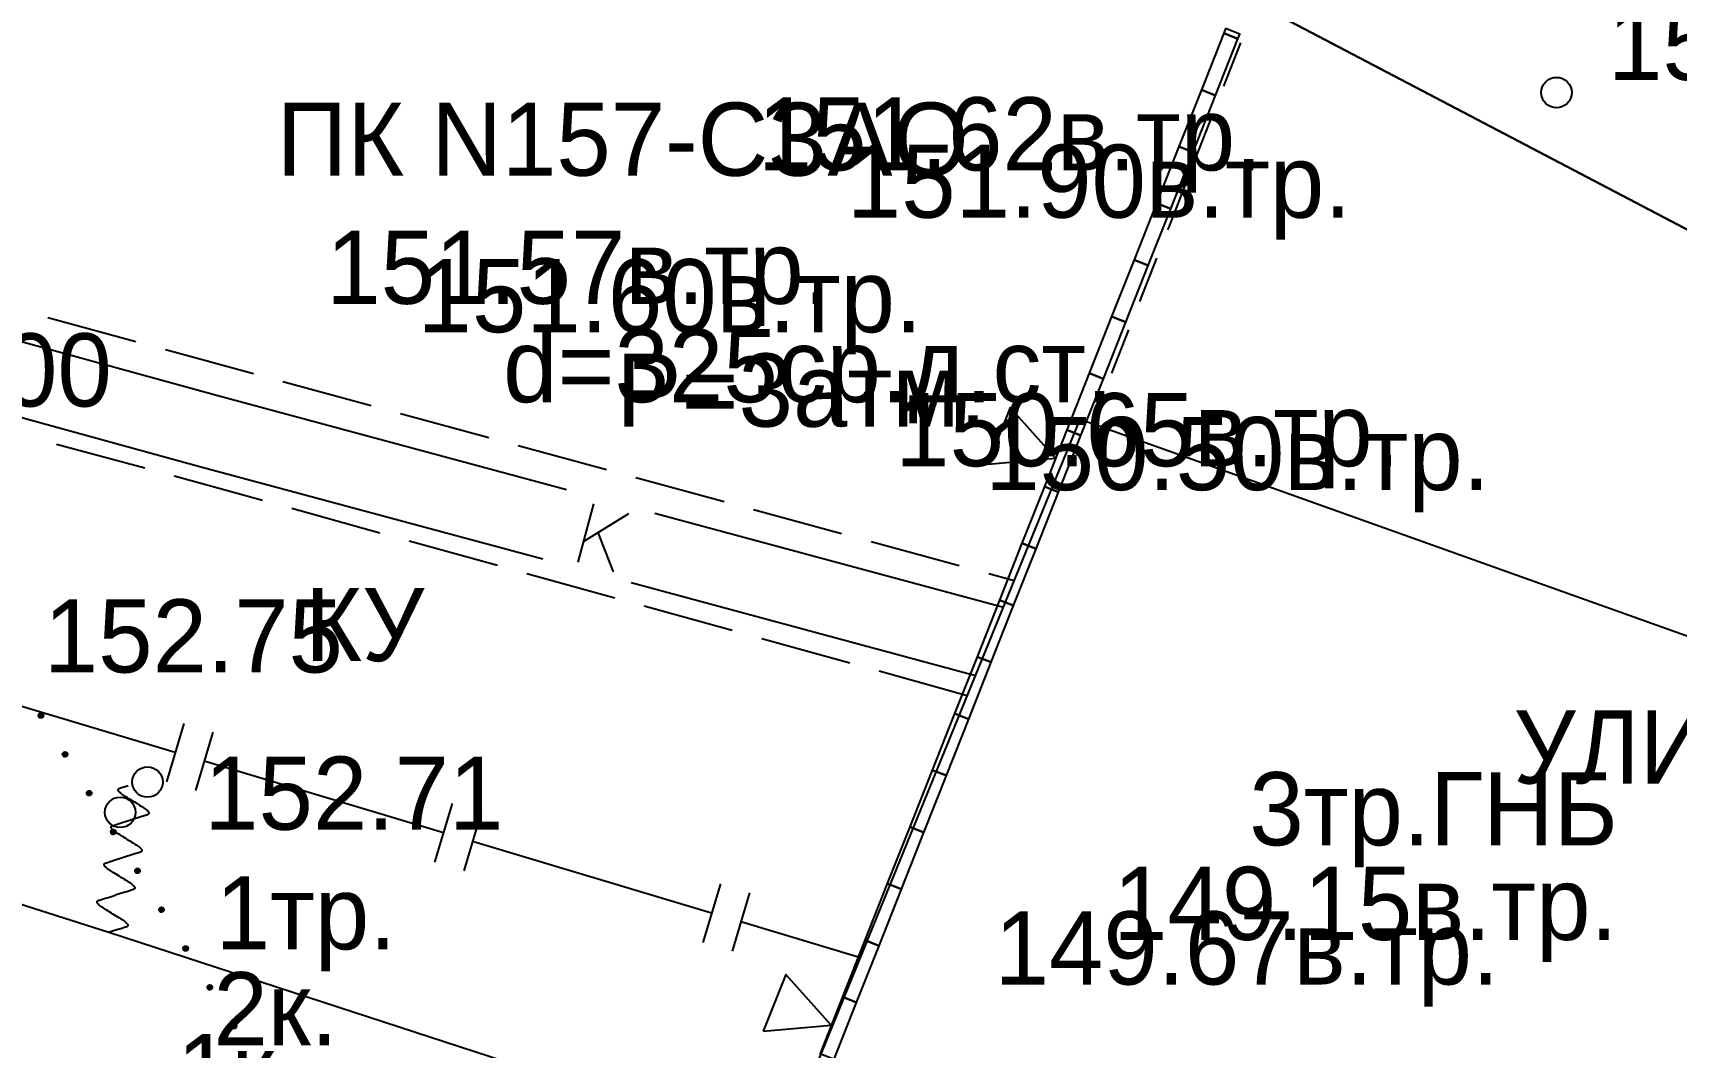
# Model space of a CAD drawing. Header units: metres. Extents: x -2743 to 126, y 13412 to 13916.
# Drawn here: x -2033.65 to -2006.69, y 13678.97 to 13695.6 of the extents above; entities that cross this region are included whole.
import ezdxf

# ---------------------------------------------------------------- set-up
doc = ezdxf.new("R2010")
doc.units = ezdxf.units.M
for name, color, linetype in [('link-улица Берзарина_Граница работ$0$ГП_Граница проектирования', 7, 'Continuous'), ('link-улица Берзарина_Покрытия — Новые$0$ДВ_ПП_Тип2_Р_покрытия_ПЧ_Местные', 7, 'Continuous'), ('output[1-12]_3_ДЖКХ-24_03233kl$0$Красные линии', 7, 'Continuous'), ('output[1-12]_3_ДЖКХ-24_03233tp$0$Горизонтали', 7, 'Continuous'), ('output[1-12]_3_ДЖКХ-24_03233tp$0$Граница растительности и грунта', 7, 'Continuous'), ('output[1-12]_3_ДЖКХ-24_03233tp$0$Граница улицы', 7, 'Continuous'), ('output[1-12]_3_ДЖКХ-24_03233tp$0$Колодцы', 7, 'Continuous'), ('output[1-12]_3_ДЖКХ-24_03233tp$0$Указатель подз коммуникаций', 7, 'Continuous'), ('output[1-12]_3_ДЖКХ-24_03233up$0$Газопровод', 7, 'Continuous'), ('output[1-12]_3_ДЖКХ-24_03233up$0$Кабель защиты', 7, 'Continuous'), ('output[1-12]_3_ДЖКХ-24_03233up$0$Кабель электрический', 7, 'Continuous'), ('output[1-12]_3_ДЖКХ-24_03233up$0$Канализация самотёчная', 7, 'Continuous'), ('output[1-12]_brd$0$Граница заказа', 7, 'Continuous'), ('output[23]_3_ДЖКХ-25_01840tp$0$Граница улицы', 7, 'Continuous')]:
    doc.layers.add(name, color=color, linetype=linetype)

msp = doc.modelspace()

# ---------------------------------------------------------------- linework, layer by layer
at = {"layer": 'link-улица Берзарина_Граница работ$0$ГП_Граница проектирования'}
msp.add_lwpolyline([(-2002.701, 13690.383), (-2013.582, 13696.083), (-2018.344, 13698.028), (-2015.815, 13704.218), (-2037.774, 13713.186), (-2057.346, 13717.399), (-2067.815, 13719.695), (-2073.271, 13719.76), (-2073.4, 13720.539), (-2073.919, 13721.787), (-2074.814, 13723.415), (-2076.072, 13725.382), (-2083.484, 13726.947), (-2084.856, 13727.75), (-2087.877, 13729.517), (-2089.061, 13730.432), (-2090.322, 13731.69), (-2091.365, 13733.003), (-2091.919, 13733.882), (-2092.731, 13735.328), (-2092.714, 13735.388), (-2102.118, 13738.128)], dxfattribs=at)
at = {"layer": 'link-улица Берзарина_Покрытия — Новые$0$ДВ_ПП_Тип2_Р_покрытия_ПЧ_Местные'}
msp.add_lwpolyline([(-1988.37, 13716.932), (-1991.106, 13718.488), (-1999.352, 13723.318), (-2007.644, 13728.067), (-2014.63, 13732.152), (-2022.675, 13721.511), (-2018.091, 13719.957), (-2017.864, 13719.88), (-2015.667, 13718.879), (-2013.732, 13717.473), (-2012.114, 13715.712), (-2010.867, 13713.644), (-2010.06, 13711.368), (-2009.726, 13709), (-2009.868, 13706.612), (-2010.489, 13704.278), (-2011.018, 13702.877), (-2011.09, 13702.616), (-2012.031, 13700.052), (-2013.582, 13696.083), (-2005.423, 13691.809), (-1988.37, 13716.932)], close=True, dxfattribs=at)
at = {"layer": 'output[1-12]_3_ДЖКХ-24_03233kl$0$Красные линии'}
for points in [[(-2014.078, 13695.674), (-2014.108, 13695.598), (-2013.876, 13695.506), (-2013.846, 13695.582), (-2014.078, 13695.674)], [(-2014.108, 13695.598), (-2014.476, 13694.668), (-2014.244, 13694.576), (-2013.876, 13695.506), (-2014.108, 13695.598)], [(-2014.476, 13694.668), (-2014.845, 13693.738), (-2014.612, 13693.646), (-2014.244, 13694.576), (-2014.476, 13694.668)], [(-2014.845, 13693.738), (-2015.213, 13692.808), (-2014.98, 13692.716), (-2014.612, 13693.646), (-2014.845, 13693.738)], [(-2015.213, 13692.808), (-2015.581, 13691.879), (-2015.348, 13691.787), (-2014.98, 13692.716), (-2015.213, 13692.808)], [(-2015.581, 13691.879), (-2015.949, 13690.949), (-2015.716, 13690.857), (-2015.348, 13691.787), (-2015.581, 13691.879)], [(-2015.949, 13690.949), (-2016.317, 13690.019), (-2016.084, 13689.927), (-2015.716, 13690.857), (-2015.949, 13690.949)], [(-2016.317, 13690.019), (-2016.685, 13689.089), (-2016.453, 13688.997), (-2016.084, 13689.927), (-2016.317, 13690.019)], [(-2017.983, 13688.528), (-2016.869, 13688.624), (-2017.615, 13689.457), (-2017.983, 13688.528)], [(-2016.685, 13689.089), (-2017.053, 13688.16), (-2016.821, 13688.067), (-2016.453, 13688.997), (-2016.685, 13689.089)], [(-2017.053, 13688.16), (-2017.421, 13687.23), (-2017.189, 13687.138), (-2016.821, 13688.067), (-2017.053, 13688.16)], [(-2017.421, 13687.23), (-2017.789, 13686.3), (-2017.557, 13686.208), (-2017.189, 13687.138), (-2017.421, 13687.23)], [(-2017.789, 13686.3), (-2018.157, 13685.37), (-2017.925, 13685.278), (-2017.557, 13686.208), (-2017.789, 13686.3)], [(-2018.157, 13685.37), (-2018.525, 13684.44), (-2018.293, 13684.348), (-2017.925, 13685.278), (-2018.157, 13685.37)], [(-2018.525, 13684.44), (-2018.894, 13683.511), (-2018.661, 13683.419), (-2018.293, 13684.348), (-2018.525, 13684.44)], [(-2018.894, 13683.511), (-2019.262, 13682.581), (-2019.029, 13682.489), (-2018.661, 13683.419), (-2018.894, 13683.511)], [(-2019.262, 13682.581), (-2019.63, 13681.651), (-2019.397, 13681.559), (-2019.029, 13682.489), (-2019.262, 13682.581)], [(-2019.63, 13681.651), (-2019.998, 13680.721), (-2019.765, 13680.629), (-2019.397, 13681.559), (-2019.63, 13681.651)], [(-2019.998, 13680.721), (-2020.366, 13679.791), (-2020.134, 13679.699), (-2019.765, 13680.629), (-2019.998, 13680.721)], [(-2021.664, 13679.23), (-2020.55, 13679.327), (-2021.296, 13680.16), (-2021.664, 13679.23)], [(-2020.366, 13679.791), (-2020.734, 13678.862), (-2020.502, 13678.77), (-2020.134, 13679.699), (-2020.366, 13679.791)]]:
    msp.add_lwpolyline(points, close=True, dxfattribs=at)
at = {"layer": 'output[1-12]_3_ДЖКХ-24_03233tp$0$Горизонтали'}
msp.add_circle((-2008.65, 13694.623), 0.25, dxfattribs=at)
at = {"layer": 'output[1-12]_3_ДЖКХ-24_03233tp$0$Граница растительности и грунта'}
for points in [[(-2033.556, 13684.41), (-2033.53, 13684.367)], [(-2033.555, 13684.399), (-2033.54, 13684.373)], [(-2033.554, 13684.416), (-2033.524, 13684.367)], [(-2033.552, 13684.422), (-2033.517, 13684.366)], [(-2033.55, 13684.427), (-2033.512, 13684.366)], [(-2033.546, 13684.432), (-2033.507, 13684.368)], [(-2033.543, 13684.435), (-2033.501, 13684.369)], [(-2033.539, 13684.439), (-2033.497, 13684.371)], [(-2033.534, 13684.44), (-2033.493, 13684.374)], [(-2033.529, 13684.442), (-2033.489, 13684.378)], [(-2033.525, 13684.444), (-2033.485, 13684.381)], [(-2033.519, 13684.445), (-2033.482, 13684.385)], [(-2033.513, 13684.444), (-2033.48, 13684.391)], [(-2033.507, 13684.443), (-2033.478, 13684.397)], [(-2033.498, 13684.439), (-2033.478, 13684.407)], [(-2033.489, 13684.433), (-2033.484, 13684.426)], [(-2033.161, 13683.773), (-2033.134, 13683.73)], [(-2033.16, 13683.762), (-2033.144, 13683.736)], [(-2033.158, 13683.779), (-2033.128, 13683.73)], [(-2033.156, 13683.785), (-2033.121, 13683.729)], [(-2033.154, 13683.79), (-2033.116, 13683.729)], [(-2033.15, 13683.795), (-2033.111, 13683.731)], [(-2033.147, 13683.798), (-2033.106, 13683.732)], [(-2033.143, 13683.801), (-2033.101, 13683.734)], [(-2033.138, 13683.803), (-2033.097, 13683.737)], [(-2033.133, 13683.805), (-2033.093, 13683.741)], [(-2033.129, 13683.807), (-2033.09, 13683.744)], [(-2033.123, 13683.808), (-2033.086, 13683.748)], [(-2033.117, 13683.807), (-2033.084, 13683.754)], [(-2033.111, 13683.806), (-2033.082, 13683.76)], [(-2033.102, 13683.802), (-2033.082, 13683.77)], [(-2033.093, 13683.796), (-2033.088, 13683.789)], [(-2032.765, 13683.136), (-2032.738, 13683.093)], [(-2032.764, 13683.125), (-2032.748, 13683.099)], [(-2032.763, 13683.142), (-2032.732, 13683.093)], [(-2032.76, 13683.148), (-2032.726, 13683.092)], [(-2032.758, 13683.153), (-2032.72, 13683.092)], [(-2032.755, 13683.158), (-2032.715, 13683.094)], [(-2032.751, 13683.161), (-2032.71, 13683.095)], [(-2032.747, 13683.164), (-2032.705, 13683.097)], [(-2032.742, 13683.166), (-2032.701, 13683.1)], [(-2032.738, 13683.168), (-2032.697, 13683.104)], [(-2032.733, 13683.17), (-2032.694, 13683.107)], [(-2032.728, 13683.171), (-2032.691, 13683.111)], [(-2032.721, 13683.17), (-2032.688, 13683.117)], [(-2032.715, 13683.169), (-2032.686, 13683.123)], [(-2032.706, 13683.165), (-2032.686, 13683.133)], [(-2032.697, 13683.159), (-2032.692, 13683.152)], [(-2032.369, 13682.499), (-2032.342, 13682.456)], [(-2032.368, 13682.488), (-2032.352, 13682.462)], [(-2032.367, 13682.505), (-2032.336, 13682.456)], [(-2032.365, 13682.511), (-2032.33, 13682.455)], [(-2032.362, 13682.516), (-2032.324, 13682.455)], [(-2032.359, 13682.52), (-2032.319, 13682.457)], [(-2032.355, 13682.524), (-2032.314, 13682.458)], [(-2032.351, 13682.527), (-2032.309, 13682.46)], [(-2032.347, 13682.529), (-2032.305, 13682.463)], [(-2032.342, 13682.531), (-2032.302, 13682.466)], [(-2032.337, 13682.533), (-2032.298, 13682.47)], [(-2032.332, 13682.534), (-2032.295, 13682.474)], [(-2032.325, 13682.533), (-2032.293, 13682.48)], [(-2032.319, 13682.532), (-2032.29, 13682.486)], [(-2032.31, 13682.528), (-2032.29, 13682.496)], [(-2032.301, 13682.522), (-2032.296, 13682.515)], [(-2031.973, 13681.862), (-2031.947, 13681.819)], [(-2031.971, 13681.868), (-2031.94, 13681.819)], [(-2031.969, 13681.874), (-2031.934, 13681.818)], [(-2031.966, 13681.879), (-2031.928, 13681.818)], [(-2031.963, 13681.883), (-2031.923, 13681.82)], [(-2031.959, 13681.887), (-2031.918, 13681.821)], [(-2031.955, 13681.89), (-2031.913, 13681.822)], [(-2031.951, 13681.892), (-2031.909, 13681.826)], [(-2031.946, 13681.894), (-2031.906, 13681.829)], [(-2031.941, 13681.896), (-2031.902, 13681.833)], [(-2031.936, 13681.897), (-2031.899, 13681.837)], [(-2031.929, 13681.896), (-2031.897, 13681.843)], [(-2031.923, 13681.895), (-2031.895, 13681.849)], [(-2031.915, 13681.891), (-2031.895, 13681.859)], [(-2031.905, 13681.885), (-2031.9, 13681.878)], [(-2031.972, 13681.851), (-2031.956, 13681.825)], [(-2031.577, 13681.225), (-2031.551, 13681.182)], [(-2031.576, 13681.214), (-2031.56, 13681.188)], [(-2031.575, 13681.231), (-2031.544, 13681.182)], [(-2031.573, 13681.237), (-2031.538, 13681.181)], [(-2031.57, 13681.242), (-2031.532, 13681.181)], [(-2031.567, 13681.246), (-2031.527, 13681.183)], [(-2031.563, 13681.25), (-2031.522, 13681.184)], [(-2031.56, 13681.253), (-2031.517, 13681.185)], [(-2031.555, 13681.255), (-2031.514, 13681.189)], [(-2031.55, 13681.257), (-2031.51, 13681.192)], [(-2031.545, 13681.259), (-2031.506, 13681.196)], [(-2031.54, 13681.26), (-2031.503, 13681.2)], [(-2031.534, 13681.259), (-2031.501, 13681.206)], [(-2031.527, 13681.258), (-2031.499, 13681.212)], [(-2031.519, 13681.254), (-2031.499, 13681.222)], [(-2031.509, 13681.248), (-2031.504, 13681.241)], [(-2031.181, 13680.588), (-2031.155, 13680.545)], [(-2031.18, 13680.577), (-2031.164, 13680.551)], [(-2031.179, 13680.594), (-2031.148, 13680.545)], [(-2031.177, 13680.6), (-2031.142, 13680.544)], [(-2031.174, 13680.605), (-2031.136, 13680.544)], [(-2031.171, 13680.609), (-2031.132, 13680.546)], [(-2031.167, 13680.613), (-2031.126, 13680.547)], [(-2031.164, 13680.616), (-2031.121, 13680.548)], [(-2031.159, 13680.618), (-2031.118, 13680.552)], [(-2031.154, 13680.62), (-2031.114, 13680.555)], [(-2031.149, 13680.622), (-2031.11, 13680.559)], [(-2031.144, 13680.623), (-2031.107, 13680.563)], [(-2031.138, 13680.622), (-2031.105, 13680.569)], [(-2031.131, 13680.621), (-2031.103, 13680.575)], [(-2031.123, 13680.617), (-2031.103, 13680.585)], [(-2031.113, 13680.611), (-2031.109, 13680.604)], [(-2030.778, 13679.968), (-2030.74, 13679.907)], [(-2030.775, 13679.972), (-2030.736, 13679.909)], [(-2030.772, 13679.976), (-2030.73, 13679.91)], [(-2030.768, 13679.979), (-2030.726, 13679.911)], [(-2030.763, 13679.981), (-2030.722, 13679.915)], [(-2030.758, 13679.983), (-2030.718, 13679.918)], [(-2030.753, 13679.985), (-2030.714, 13679.922)], [(-2030.748, 13679.986), (-2030.711, 13679.926)], [(-2030.742, 13679.985), (-2030.709, 13679.932)], [(-2030.735, 13679.984), (-2030.707, 13679.938)], [(-2030.727, 13679.98), (-2030.707, 13679.948)], [(-2030.717, 13679.974), (-2030.713, 13679.967)], [(-2030.785, 13679.951), (-2030.759, 13679.908)], [(-2030.784, 13679.94), (-2030.769, 13679.914)], [(-2030.783, 13679.957), (-2030.753, 13679.908)], [(-2030.781, 13679.963), (-2030.746, 13679.907)], [(-2030.39, 13679.314), (-2030.363, 13679.271)], [(-2030.388, 13679.303), (-2030.373, 13679.277)], [(-2030.387, 13679.32), (-2030.357, 13679.271)], [(-2030.385, 13679.326), (-2030.35, 13679.27)], [(-2030.383, 13679.331), (-2030.345, 13679.27)], [(-2030.379, 13679.335), (-2030.34, 13679.272)], [(-2030.376, 13679.339), (-2030.334, 13679.273)], [(-2030.372, 13679.342), (-2030.33, 13679.274)], [(-2030.367, 13679.344), (-2030.326, 13679.278)], [(-2030.362, 13679.346), (-2030.322, 13679.281)], [(-2030.358, 13679.348), (-2030.319, 13679.285)], [(-2030.352, 13679.349), (-2030.315, 13679.289)], [(-2030.346, 13679.348), (-2030.313, 13679.295)], [(-2030.34, 13679.347), (-2030.311, 13679.301)], [(-2030.331, 13679.343), (-2030.311, 13679.311)], [(-2030.322, 13679.337), (-2030.317, 13679.33)]]:
    msp.add_lwpolyline(points, dxfattribs=at)
for centre in [(-2033.517, 13684.405), (-2033.121, 13683.768), (-2032.725, 13683.131), (-2032.329, 13682.494), (-2031.933, 13681.857), (-2031.538, 13681.22), (-2031.142, 13680.583), (-2030.746, 13679.946), (-2030.35, 13679.309)]:
    msp.add_circle(centre, 0.04, dxfattribs=at)
at = {"layer": 'output[1-12]_3_ДЖКХ-24_03233tp$0$Граница улицы'}
for points in [[(-2013.833, 13695.439), (-2014.111, 13694.728)], [(-2014.293, 13694.262), (-2014.571, 13693.551)], [(-2014.753, 13693.085), (-2015.018, 13692.406), (-2015.031, 13692.373)], [(-2015.213, 13691.908), (-2015.491, 13691.196)], [(-2015.672, 13690.73), (-2015.95, 13690.019)], [(-2016.132, 13689.553), (-2016.271, 13689.197)]]:
    msp.add_lwpolyline(points, dxfattribs=at)
at = {"layer": 'output[1-12]_3_ДЖКХ-24_03233tp$0$Колодцы'}
msp.add_circle((-2031.769, 13683.314), 0.25, dxfattribs=at)
at = {"layer": 'output[1-12]_3_ДЖКХ-24_03233tp$0$Указатель подз коммуникаций'}
msp.add_circle((-2032.216, 13682.817), 0.25, dxfattribs=at)
at = {"layer": 'output[1-12]_3_ДЖКХ-24_03233up$0$Газопровод'}
for points in [[(-2031.316, 13683.798), (-2035.239, 13684.972)], [(-2031.173, 13684.277), (-2031.459, 13683.319)], [(-2030.694, 13684.134), (-2030.98, 13683.176)], [(-2026.914, 13682.481), (-2030.837, 13683.655)], [(-2026.771, 13682.96), (-2027.058, 13682.002)], [(-2026.292, 13682.816), (-2026.579, 13681.858)], [(-2022.513, 13681.163), (-2026.435, 13682.337)], [(-2022.369, 13681.642), (-2022.656, 13680.684)], [(-2021.89, 13681.499), (-2022.177, 13680.541)], [(-2020.072, 13680.432), (-2022.034, 13681.02)]]:
    msp.add_lwpolyline(points, dxfattribs=at)
at = {"layer": 'output[1-12]_3_ДЖКХ-24_03233up$0$Кабель защиты'}
for points in [[(-2043.715, 13710.11), (-2048.89, 13686.1), (-2032.401, 13680.849), (-2024.89, 13678.4), (-2027.994, 13669.352)], [(-2031.997, 13682.995), (-2032.011, 13683.003), (-2032.055, 13683.029), (-2032.074, 13683.041), (-2032.103, 13683.059), (-2032.136, 13683.079), (-2032.157, 13683.094), (-2032.178, 13683.108), (-2032.193, 13683.119), (-2032.208, 13683.131), (-2032.217, 13683.139), (-2032.224, 13683.145), (-2032.23, 13683.152), (-2032.233, 13683.154), (-2032.235, 13683.157), (-2032.239, 13683.162), (-2032.242, 13683.166), (-2032.243, 13683.169), (-2032.245, 13683.172), (-2032.247, 13683.174), (-2032.248, 13683.178), (-2032.249, 13683.181), (-2032.249, 13683.182), (-2032.249, 13683.184), (-2032.25, 13683.185), (-2032.25, 13683.187), (-2032.25, 13683.189), (-2032.249, 13683.191), (-2032.249, 13683.193), (-2032.249, 13683.193), (-2032.248, 13683.194), (-2032.248, 13683.195), (-2032.247, 13683.196), (-2032.247, 13683.198), (-2032.246, 13683.199), (-2032.245, 13683.2), (-2032.244, 13683.202), (-2032.243, 13683.203), (-2032.242, 13683.204), (-2032.241, 13683.205), (-2032.239, 13683.206), (-2032.238, 13683.207), (-2032.237, 13683.207), (-2032.234, 13683.209), (-2032.232, 13683.21), (-2032.229, 13683.212), (-2032.224, 13683.213), (-2032.22, 13683.215), (-2032.212, 13683.217), (-2032.117, 13683.247), (-2032.087, 13683.256)], [(-2031.997, 13682.995), (-2031.984, 13682.987), (-2031.94, 13682.961), (-2031.921, 13682.949), (-2031.892, 13682.931), (-2031.859, 13682.911), (-2031.838, 13682.896), (-2031.817, 13682.882), (-2031.802, 13682.871), (-2031.787, 13682.859), (-2031.778, 13682.851), (-2031.771, 13682.845), (-2031.765, 13682.838), (-2031.762, 13682.836), (-2031.76, 13682.833), (-2031.756, 13682.828), (-2031.753, 13682.824), (-2031.752, 13682.822), (-2031.75, 13682.819), (-2031.748, 13682.816), (-2031.747, 13682.812), (-2031.746, 13682.81), (-2031.746, 13682.808), (-2031.746, 13682.806), (-2031.745, 13682.805), (-2031.745, 13682.803), (-2031.745, 13682.801), (-2031.746, 13682.799), (-2031.746, 13682.797), (-2031.746, 13682.797), (-2031.747, 13682.796), (-2031.747, 13682.795), (-2031.748, 13682.794), (-2031.748, 13682.793), (-2031.749, 13682.791), (-2031.75, 13682.79), (-2031.751, 13682.788), (-2031.752, 13682.787), (-2031.753, 13682.786), (-2031.754, 13682.785), (-2031.756, 13682.784), (-2031.757, 13682.783), (-2031.758, 13682.783), (-2031.761, 13682.781), (-2031.763, 13682.78), (-2031.766, 13682.778), (-2031.771, 13682.777), (-2031.775, 13682.775), (-2031.783, 13682.773), (-2031.878, 13682.743), (-2031.909, 13682.733), (-2032.014, 13682.701), (-2032.055, 13682.688)], [(-2032.113, 13682.382), (-2032.126, 13682.39), (-2032.17, 13682.416), (-2032.189, 13682.428), (-2032.219, 13682.446), (-2032.251, 13682.466), (-2032.273, 13682.48), (-2032.294, 13682.495), (-2032.309, 13682.506), (-2032.323, 13682.518), (-2032.332, 13682.525), (-2032.339, 13682.532), (-2032.346, 13682.538), (-2032.348, 13682.541), (-2032.35, 13682.544), (-2032.355, 13682.549), (-2032.357, 13682.553), (-2032.359, 13682.555), (-2032.36, 13682.558), (-2032.362, 13682.561), (-2032.363, 13682.565), (-2032.364, 13682.567), (-2032.365, 13682.569), (-2032.365, 13682.57), (-2032.365, 13682.572), (-2032.365, 13682.573), (-2032.365, 13682.576), (-2032.365, 13682.577), (-2032.364, 13682.579), (-2032.364, 13682.58), (-2032.364, 13682.581), (-2032.363, 13682.582), (-2032.363, 13682.583), (-2032.362, 13682.584), (-2032.361, 13682.586), (-2032.36, 13682.587), (-2032.359, 13682.589), (-2032.358, 13682.59), (-2032.357, 13682.59), (-2032.356, 13682.591), (-2032.354, 13682.593), (-2032.353, 13682.593), (-2032.352, 13682.594), (-2032.349, 13682.596), (-2032.347, 13682.597), (-2032.344, 13682.598), (-2032.34, 13682.6), (-2032.336, 13682.601), (-2032.328, 13682.604), (-2032.233, 13682.634), (-2032.201, 13682.643), (-2032.096, 13682.676), (-2032.055, 13682.688)], [(-2032.113, 13682.382), (-2032.1, 13682.374), (-2032.056, 13682.348), (-2032.036, 13682.336), (-2032.007, 13682.318), (-2031.975, 13682.297), (-2031.953, 13682.283), (-2031.932, 13682.269), (-2031.917, 13682.258), (-2031.902, 13682.246), (-2031.893, 13682.238), (-2031.886, 13682.231), (-2031.88, 13682.225), (-2031.878, 13682.222), (-2031.875, 13682.22), (-2031.871, 13682.214), (-2031.869, 13682.211), (-2031.867, 13682.208), (-2031.865, 13682.205), (-2031.864, 13682.202), (-2031.862, 13682.199), (-2031.862, 13682.196), (-2031.861, 13682.195), (-2031.861, 13682.193), (-2031.861, 13682.191), (-2031.861, 13682.19), (-2031.861, 13682.188), (-2031.861, 13682.186), (-2031.861, 13682.184), (-2031.862, 13682.184), (-2031.862, 13682.182), (-2031.862, 13682.181), (-2031.863, 13682.18), (-2031.864, 13682.179), (-2031.864, 13682.178), (-2031.865, 13682.177), (-2031.867, 13682.175), (-2031.868, 13682.174), (-2031.869, 13682.173), (-2031.87, 13682.172), (-2031.871, 13682.171), (-2031.873, 13682.17), (-2031.874, 13682.169), (-2031.877, 13682.168), (-2031.879, 13682.167), (-2031.882, 13682.165), (-2031.886, 13682.163), (-2031.89, 13682.162), (-2031.898, 13682.16), (-2031.993, 13682.13), (-2032.024, 13682.12), (-2032.129, 13682.088), (-2032.171, 13682.075)], [(-2032.228, 13681.769), (-2032.241, 13681.776), (-2032.285, 13681.803), (-2032.305, 13681.814), (-2032.334, 13681.832), (-2032.366, 13681.853), (-2032.388, 13681.867), (-2032.409, 13681.882), (-2032.424, 13681.893), (-2032.439, 13681.905), (-2032.448, 13681.912), (-2032.455, 13681.919), (-2032.461, 13681.925), (-2032.463, 13681.928), (-2032.466, 13681.931), (-2032.47, 13681.936), (-2032.472, 13681.939), (-2032.474, 13681.942), (-2032.476, 13681.945), (-2032.477, 13681.948), (-2032.479, 13681.952), (-2032.479, 13681.954), (-2032.48, 13681.956), (-2032.48, 13681.957), (-2032.48, 13681.959), (-2032.48, 13681.96), (-2032.48, 13681.962), (-2032.48, 13681.964), (-2032.48, 13681.966), (-2032.479, 13681.967), (-2032.479, 13681.968), (-2032.479, 13681.969), (-2032.478, 13681.97), (-2032.478, 13681.971), (-2032.477, 13681.972), (-2032.476, 13681.974), (-2032.474, 13681.975), (-2032.473, 13681.976), (-2032.472, 13681.977), (-2032.471, 13681.978), (-2032.47, 13681.979), (-2032.469, 13681.98), (-2032.467, 13681.981), (-2032.464, 13681.983), (-2032.462, 13681.984), (-2032.459, 13681.985), (-2032.455, 13681.987), (-2032.451, 13681.988), (-2032.443, 13681.991), (-2032.348, 13682.021), (-2032.317, 13682.03), (-2032.212, 13682.063), (-2032.171, 13682.075)], [(-2032.228, 13681.769), (-2032.215, 13681.761), (-2032.171, 13681.735), (-2032.152, 13681.723), (-2032.122, 13681.705), (-2032.09, 13681.684), (-2032.068, 13681.67), (-2032.047, 13681.655), (-2032.032, 13681.644), (-2032.018, 13681.632), (-2032.009, 13681.625), (-2032.002, 13681.618), (-2031.995, 13681.612), (-2031.993, 13681.609), (-2031.991, 13681.606), (-2031.986, 13681.601), (-2031.984, 13681.598), (-2031.982, 13681.595), (-2031.981, 13681.592), (-2031.979, 13681.589), (-2031.978, 13681.585), (-2031.977, 13681.583), (-2031.976, 13681.582), (-2031.976, 13681.58), (-2031.976, 13681.578), (-2031.976, 13681.577), (-2031.976, 13681.575), (-2031.976, 13681.573), (-2031.977, 13681.571), (-2031.977, 13681.57), (-2031.977, 13681.569), (-2031.978, 13681.568), (-2031.978, 13681.567), (-2031.979, 13681.566), (-2031.98, 13681.565), (-2031.981, 13681.563), (-2031.982, 13681.562), (-2031.983, 13681.561), (-2031.984, 13681.56), (-2031.985, 13681.559), (-2031.987, 13681.558), (-2031.988, 13681.557), (-2031.989, 13681.556), (-2031.992, 13681.555), (-2031.994, 13681.553), (-2031.997, 13681.552), (-2032.001, 13681.55), (-2032.005, 13681.549), (-2032.013, 13681.546), (-2032.108, 13681.516), (-2032.14, 13681.507), (-2032.245, 13681.475), (-2032.286, 13681.462)], [(-2032.344, 13681.155), (-2032.357, 13681.163), (-2032.401, 13681.189), (-2032.42, 13681.201), (-2032.449, 13681.219), (-2032.482, 13681.24), (-2032.503, 13681.254), (-2032.524, 13681.268), (-2032.539, 13681.279), (-2032.554, 13681.291), (-2032.563, 13681.299), (-2032.57, 13681.306), (-2032.576, 13681.312), (-2032.579, 13681.315), (-2032.581, 13681.317), (-2032.585, 13681.323), (-2032.588, 13681.326), (-2032.589, 13681.329), (-2032.591, 13681.332), (-2032.593, 13681.335), (-2032.594, 13681.338), (-2032.595, 13681.341), (-2032.595, 13681.342), (-2032.595, 13681.344), (-2032.596, 13681.346), (-2032.596, 13681.347), (-2032.596, 13681.349), (-2032.595, 13681.351), (-2032.595, 13681.353), (-2032.595, 13681.354), (-2032.594, 13681.355), (-2032.594, 13681.356), (-2032.593, 13681.357), (-2032.593, 13681.358), (-2032.592, 13681.359), (-2032.591, 13681.36), (-2032.59, 13681.362), (-2032.589, 13681.363), (-2032.588, 13681.364), (-2032.587, 13681.365), (-2032.585, 13681.366), (-2032.584, 13681.367), (-2032.583, 13681.368), (-2032.58, 13681.369), (-2032.578, 13681.37), (-2032.575, 13681.372), (-2032.57, 13681.374), (-2032.566, 13681.375), (-2032.558, 13681.377), (-2032.463, 13681.407), (-2032.432, 13681.417), (-2032.327, 13681.449), (-2032.286, 13681.462)], [(-2032.344, 13681.155), (-2032.33, 13681.148), (-2032.286, 13681.121), (-2032.267, 13681.109), (-2032.238, 13681.091), (-2032.205, 13681.071), (-2032.184, 13681.057), (-2032.163, 13681.042), (-2032.148, 13681.031), (-2032.133, 13681.019), (-2032.124, 13681.012), (-2032.117, 13681.005), (-2032.111, 13680.999), (-2032.108, 13680.996), (-2032.106, 13680.993), (-2032.102, 13680.988), (-2032.099, 13680.984), (-2032.098, 13680.982), (-2032.096, 13680.979), (-2032.094, 13680.976), (-2032.093, 13680.972), (-2032.092, 13680.97), (-2032.092, 13680.968), (-2032.092, 13680.967), (-2032.091, 13680.965), (-2032.091, 13680.964), (-2032.091, 13680.962), (-2032.092, 13680.96), (-2032.092, 13680.958), (-2032.092, 13680.957), (-2032.093, 13680.956), (-2032.093, 13680.955), (-2032.094, 13680.954), (-2032.094, 13680.953), (-2032.095, 13680.951), (-2032.096, 13680.95), (-2032.097, 13680.948), (-2032.098, 13680.947), (-2032.099, 13680.947), (-2032.101, 13680.946), (-2032.102, 13680.945), (-2032.103, 13680.944), (-2032.104, 13680.943), (-2032.107, 13680.941), (-2032.109, 13680.94), (-2032.112, 13680.939), (-2032.117, 13680.937), (-2032.121, 13680.936), (-2032.129, 13680.933), (-2032.224, 13680.903), (-2032.255, 13680.894), (-2032.36, 13680.861), (-2032.401, 13680.849)]]:
    msp.add_lwpolyline(points, dxfattribs=at)
at = {"layer": 'output[1-12]_3_ДЖКХ-24_03233up$0$Канализация самотёчная'}
for points in [[(-2045.361, 13693.708), (-2030.614, 13689.655)], [(-2045.678, 13692.551), (-2030.93, 13688.497)], [(-2033.406, 13690.934), (-2031.958, 13690.541)], [(-2031.476, 13690.41), (-2031.39, 13690.387), (-2030.028, 13690.017)], [(-2029.546, 13689.885), (-2028.098, 13689.492)], [(-2030.614, 13689.655), (-2024.894, 13688.114)], [(-2027.616, 13689.361), (-2026.168, 13688.967)], [(-2031.811, 13688.462), (-2033.26, 13688.853)], [(-2025.686, 13688.836), (-2024.239, 13688.442)], [(-2029.883, 13687.933), (-2031.029, 13688.251), (-2031.329, 13688.332)], [(-2030.93, 13688.497), (-2025.28, 13686.975)], [(-2023.756, 13688.311), (-2022.309, 13687.917)], [(-2027.955, 13687.399), (-2029.401, 13687.8)], [(-2024.451, 13687.875), (-2024.708, 13686.918)], [(-2021.826, 13687.786), (-2020.379, 13687.392)], [(-2024.617, 13687.259), (-2023.871, 13687.718)], [(-2023.446, 13687.724), (-2017.725, 13686.183)], [(-2026.028, 13686.866), (-2027.473, 13687.266)], [(-2024.38, 13687.405), (-2024.129, 13686.762)], [(-2019.896, 13687.261), (-2018.449, 13686.867)], [(-2024.1, 13686.332), (-2025.546, 13686.732)], [(-2017.966, 13686.736), (-2017.546, 13686.622)], [(-2023.832, 13686.585), (-2018.182, 13685.063)], [(-2022.173, 13685.798), (-2023.618, 13686.198)], [(-2020.245, 13685.264), (-2021.691, 13685.664)], [(-2018.318, 13684.73), (-2019.764, 13685.131)]]:
    msp.add_lwpolyline(points, dxfattribs=at)
at = {"layer": 'output[1-12]_brd$0$Граница заказа'}
msp.add_lwpolyline([(-2346.581, 13797.271), (-2166.599, 13756.435), (-2146.461, 13744.448), (-2137.057, 13735.438), (-2116.083, 13730.556), (-2106.947, 13730.964), (-2106.947, 13685.73), (-2024.861, 13668.702), (-2016.466, 13689.267), (-1943.717, 13663.309), (-1875.376, 13614.096), (-1826.303, 13588.476), (-1816.168, 13541.725), (-1765.892, 13527.485), (-1735.115, 13529.544), (-1686.146, 13524.756), (-1676.411, 13564.262), (-1525.599, 13535.005), (-1412.062, 13512.979), (-1427.758, 13454.715), (-1407.548, 13450.243), (-1398.752, 13489.999), (-1344.683, 13479.798), (-1272.603, 13462.997)], dxfattribs=at)

# ---------------------------------------------------------------- texts
at = {"layer": 'output[1-12]_3_ДЖКХ-24_03233kl$0$Красные линии'}
msp.add_text('ПК N157-СЗАО', height=1.2, dxfattribs=at).set_placement((-2029.646, 13693.259))
at = {"layer": 'output[1-12]_3_ДЖКХ-24_03233tp$0$Горизонтали'}
for s, p in [('152.53', (-2007.804, 13694.828)), ('152.75', (-2033.47, 13685.111))]:
    msp.add_text(s, height=1.2, dxfattribs=at).set_placement(p)
at = {"layer": 'output[1-12]_3_ДЖКХ-24_03233tp$0$Колодцы'}
msp.add_text('152.71', height=1.2, dxfattribs=at).set_placement((-2030.839, 13682.532))
at = {"layer": 'output[1-12]_3_ДЖКХ-24_03233up$0$Газопровод'}
for s, p in [('151.57в.тр.', (-2028.836, 13691.158)), ('151.60в.тр.', (-2027.338, 13690.691)), ('d=325ср.д.ст.', (-2025.934, 13689.544)), ('Р=3атм.', (-2024.077, 13689.143))]:
    msp.add_text(s, height=1.2, dxfattribs=at).set_placement(p)
at = {"layer": 'output[1-12]_3_ДЖКХ-24_03233up$0$Кабель защиты'}
for s, p in [('КУ', (-2029.183, 13685.297)), ('1тр.', (-2030.65, 13680.57)), ('2к.', (-2030.687, 13678.995)), ('1к.', (-2031.285, 13677.982))]:
    msp.add_text(s, height=1.2, dxfattribs=at).set_placement(p)
at = {"layer": 'output[1-12]_3_ДЖКХ-24_03233up$0$Кабель электрический'}
for s, p in [('151.62в.тр.', (-2021.756, 13693.346)), ('151.90в.тр.', (-2020.294, 13692.57)), ('150.65в.тр.', (-2019.5, 13688.494)), ('150.50в.тр.', (-2018.023, 13688.102)), ('3тр.ГНБ', (-2013.689, 13682.276)), ('149.15в.тр.', (-2015.925, 13680.724)), ('149.67в.тр.', (-2017.87, 13679.993))]:
    msp.add_text(s, height=1.2, dxfattribs=at).set_placement(p)
at = {"layer": 'output[1-12]_3_ДЖКХ-24_03233up$0$Канализация самотёчная'}
msp.add_text('щит d=2000', height=1.2, dxfattribs=at).set_placement((-2041.151, 13689.474))
at = {"layer": 'output[23]_3_ДЖКХ-25_01840tp$0$Граница улицы'}
msp.add_text('УЛИЦА ГЕНЕРАЛА ГЛАГОЛЕВА', height=1.2, dxfattribs=at).set_placement((-2009.356, 13683.289))

doc.saveas('drawing.dxf')
